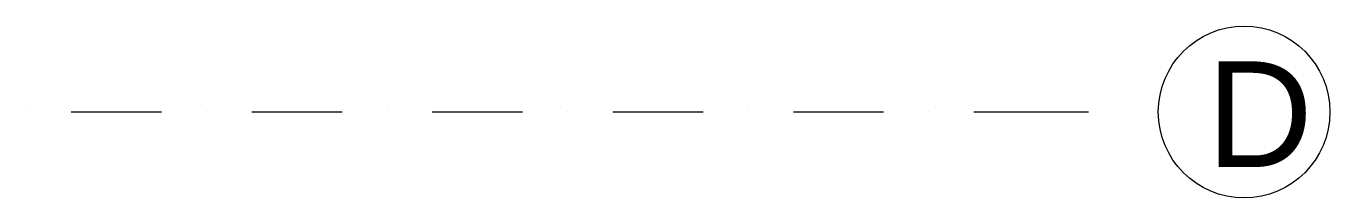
# Model space of a CAD drawing. Header units: millimetres. Extents: x 440 to 72591, y -28954 to 25941.
# Drawn here: x 27723 to 32309, y 20705 to 21309 of the extents above; entities that cross this region are included whole.
import ezdxf

# ---------------------------------------------------------------- set-up
doc = ezdxf.new("R2010")
doc.units = ezdxf.units.MM
doc.layers.add('podkład', color=7, linetype='Continuous')
doc.styles.get("Standard").update_dxf_attribs({"font": 'arial.ttf'})

msp = doc.modelspace()

# ---------------------------------------------------------------- linework, layer by layer
at = {"layer": 'podkład', "color": 6, "lineweight": 5, "transparency": 33554572}
for points in [[(27722.8, 21007), (27722.8, 21007)], [(27881.5, 21007), (28199, 21007)], [(28357.8, 21007), (28357.8, 21007)], [(28516.6, 21007), (28834.1, 21007)], [(28992.8, 21007), (28992.8, 21007)], [(29151.6, 21007), (29469.1, 21007)], [(29627.8, 21007), (29627.8, 21007)], [(29786.6, 21007), (30104.1, 21007)], [(30262.9, 21007), (30262.9, 21007)], [(30421.6, 21007), (30739.1, 21007)], [(30897.9, 21007), (30897.9, 21007)], [(31056.6, 21007), (31459.9, 21007)]]:
    msp.add_lwpolyline(points, dxfattribs=at)
at = {"layer": 'podkład', "color": 7, "lineweight": 5, "transparency": 33554572}
msp.add_circle((32006.9, 21006.9), 301.8, dxfattribs=at)

# ---------------------------------------------------------------- texts
at = {"layer": 'podkład', "lineweight": 5, "transparency": 33554572, "insert": (31874.5, 21184.9), "char_height": 371.1, "attachment_point": 1}
msp.add_mtext_dynamic_manual_height_columns('D', width=331.49, gutter_width=11.6, heights=[0], dxfattribs=at)

doc.saveas('drawing.dxf')
